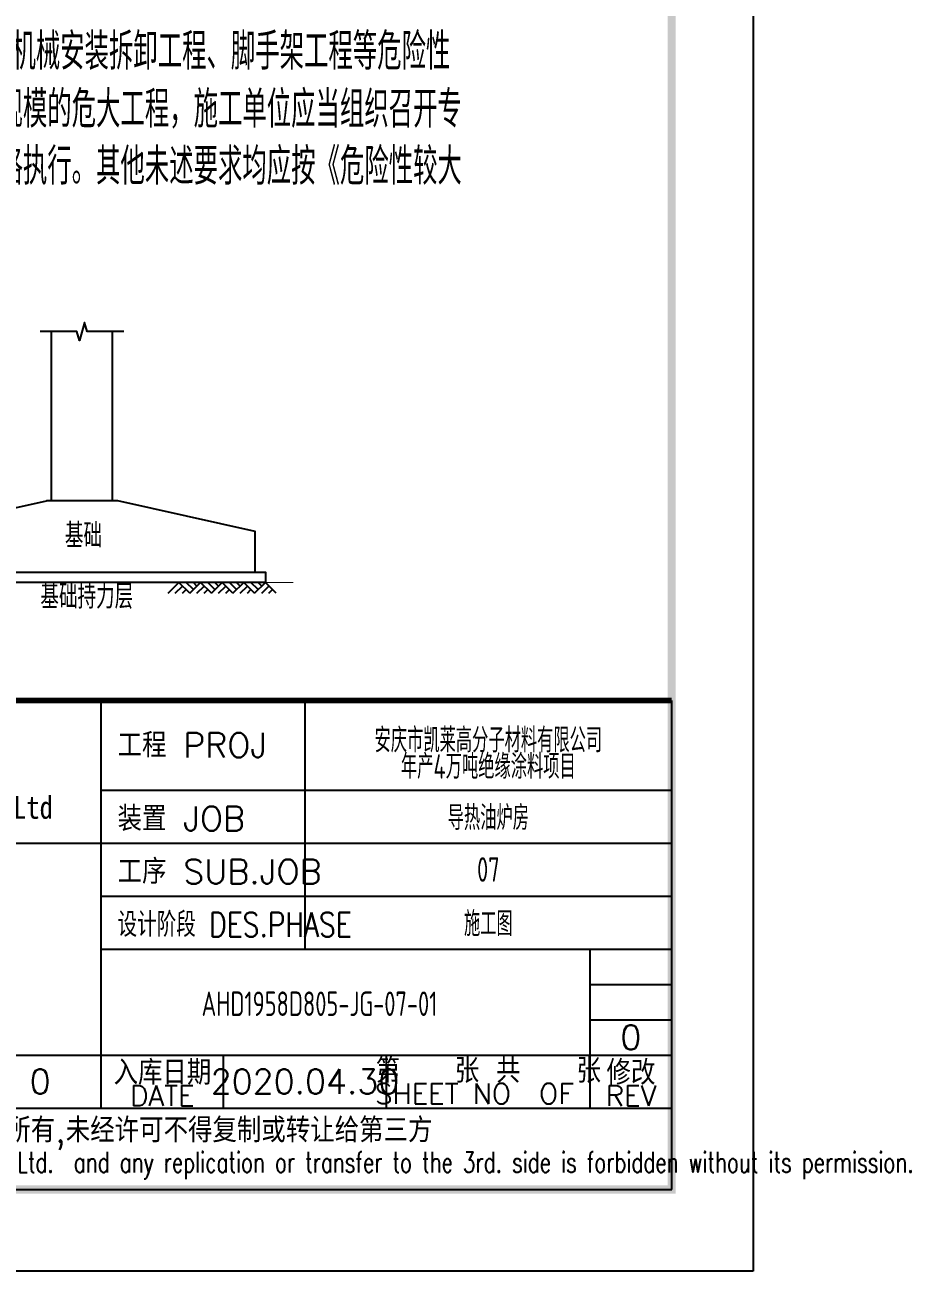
# Model space of a CAD drawing. Header units: millimetres. Extents: x 865974 to 875117, y 40174 to 44891.
# Drawn here: x 866726.1 to 866834.8, y 40173.6 to 40326.4 of the extents above; entities that cross this region are included whole.
import ezdxf
from ezdxf.enums import TextEntityAlignment as Align

# ---------------------------------------------------------------- set-up
doc = ezdxf.new("R2010")
doc.units = ezdxf.units.MM
doc.header["$LTSCALE"] = 1000
doc.header["$MEASUREMENT"] = 0
for name, color, linetype in [('1505', 2, 'Continuous'), ('AXIS', 3, 'Continuous'), ('TEXT', 4, 'Continuous'), ('THIN', 7, 'Continuous')]:
    doc.layers.add(name, color=color, linetype=linetype)
doc.layers.add('SM001', color=7, linetype='Continuous', lineweight=15)
doc.styles.add('ECEC_TQ', font='txt_l.shx', dxfattribs={"bigfont": 'hztxt_l.shx'})
doc.styles.add('ECEC_TQ_S', font='')
doc.styles.add('SM001', font='tssdeng.shx', dxfattribs={"width": 0.7, "bigfont": 'tssdchn.shx'})
doc.styles.add('TS', font='tssdeng.shx', dxfattribs={"width": 0.8, "height": 2.5, "bigfont": 'tssdchn.shx'})
doc.styles.add('TSSD_REIN', font='tssdeng.shx', dxfattribs={"width": 0.7, "bigfont": 'tssdchn.shx'})
doc.styles.get('ECEC_TQ_S').set_extended_font_data('SimSun')

msp = doc.modelspace()

# ---------------------------------------------------------------- linework, layer by layer
at = {"color": 0}
msp.add_line((866815.467, 40767.578), (866815.467, 40173.578), dxfattribs=at)
for p, q in [((866743.671, 40256.714), (866744.996, 40258.04)), ((866746.322, 40256.714), (866744.996, 40258.04)), ((866746.764, 40257.156), (866745.88, 40258.04)), ((866746.322, 40256.714), (866747.648, 40258.04)), ((866747.206, 40257.598), (866746.764, 40258.04)), ((866748.974, 40256.714), (866747.648, 40258.04)), ((866749.416, 40257.156), (866748.532, 40258.04)), ((866748.974, 40256.714), (866750.3, 40258.04)), ((866749.858, 40257.598), (866749.416, 40258.04)), ((866751.626, 40256.714), (866750.3, 40258.04)), ((866752.067, 40257.156), (866751.184, 40258.04)), ((866751.626, 40256.714), (866752.951, 40258.04)), ((866752.509, 40257.598), (866752.067, 40258.04)), ((866754.277, 40256.714), (866752.951, 40258.04)), ((866754.719, 40257.156), (866753.835, 40258.04)), ((866754.277, 40256.714), (866755.603, 40258.04)), ((866755.161, 40257.598), (866754.719, 40258.04)), ((866756.929, 40256.714), (866755.603, 40258.04)), ((866744.554, 40256.714), (866745.438, 40257.598)), ((866745.438, 40256.714), (866745.88, 40257.156)), ((866747.206, 40256.714), (866748.09, 40257.598)), ((866748.09, 40256.714), (866748.532, 40257.156)), ((866749.858, 40256.714), (866750.742, 40257.598)), ((866750.742, 40256.714), (866751.184, 40257.156)), ((866752.509, 40256.714), (866753.393, 40257.598)), ((866753.393, 40256.714), (866753.835, 40257.156)), ((866755.161, 40256.714), (866756.045, 40257.598)), ((866756.045, 40256.714), (866756.487, 40257.156)), ((866735.467, 40193.578), (866735.467, 40243.578)), ((866760.467, 40213.078), (866760.467, 40243.578)), ((866805.467, 40183.578), (866805.467, 40243.578)), ((866735.467, 40232.578), (866805.467, 40232.578)), ((866625.467, 40226.078), (866735.467, 40226.078)), ((866735.467, 40226.078), (866805.467, 40226.078)), ((866735.467, 40219.578), (866805.467, 40219.578)), ((866735.467, 40213.078), (866805.467, 40213.078)), ((866795.467, 40193.578), (866795.467, 40213.078)), ((866795.467, 40208.745), (866805.467, 40208.745)), ((866795.467, 40204.411), (866805.467, 40204.411)), ((866680.467, 40200.078), (866805.467, 40200.078)), ((866750.467, 40193.578), (866750.467, 40200.078)), ((866770.467, 40193.578), (866770.467, 40200.078)), ((866625.467, 40193.578), (866805.467, 40193.578)), ((866625.467, 40183.578), (866805.467, 40183.578)), ((866815.467, 40173.578), (865974.467, 40173.578))]:
    msp.add_line(p, q)
at = {"color": 0, "const_width": 1}
msp.add_lwpolyline([(866805.467, 40183.578), (865999.467, 40183.578), (865999.467, 40757.578), (866805.467, 40757.578)], close=True, dxfattribs=at)
at = {"const_width": 0.7}
msp.add_lwpolyline([(866805.467, 40243.578), (866625.467, 40243.578)], dxfattribs=at)
at = {"layer": '1505'}
for p, q in [((866729.353, 40268.04), (866729.353, 40288.827)), ((866736.853, 40268.04), (866736.853, 40288.827)), ((866737.478, 40268.04), (866728.728, 40268.04))]:
    msp.add_line(p, q, dxfattribs=at)
for points in [[(866711.853, 40259.29), (866711.853, 40264.29), (866728.728, 40268.04)], [(866754.353, 40259.29), (866754.353, 40264.29), (866737.478, 40268.04)], [(866755.603, 40258.04), (866710.603, 40258.04), (866710.603, 40259.29), (866755.603, 40259.29), (866755.603, 40258.04)]]:
    msp.add_lwpolyline(points, dxfattribs=at)
at = {"layer": 'TEXT', "linetype": 'ByBlock', "ltscale": 0.8, "const_width": 0.15}
msp.add_lwpolyline([(866628.921, 40270.959), (866710.603, 40270.959), (866710.603, 40258.04), (866759.054, 40258.04)], dxfattribs=at)
at = {"layer": 'THIN', "ltscale": 0.8}
msp.add_lwpolyline([(866738.253, 40288.827), (866733.753, 40288.827), (866733.403, 40289.927), (866732.803, 40287.727), (866732.453, 40288.827), (866727.953, 40288.827)], dxfattribs=at)

# ---------------------------------------------------------------- texts
at = {"style": 'ECEC_TQ'}
for s, p in [('工程 PROJ', (866737.467, 40236.578)), ('装置 JOB', (866737.467, 40227.578)), ('工序 SUB.JOB', (866737.467, 40221.078))]:
    msp.add_text(s, height=3, dxfattribs=at).set_placement(p)
for s, height, style, width, p in [('Anhui Huadong Chemical & Medical Engineering Co.,Ltd', 2.8, 'ECEC_TQ_S', 0.85, (866687.416, 40230.078)), ('The proprietary right of this document belongs to Anhui Huadong Chemical And Medical Engineering  Co.,Ltd.  and any replication or transfer to the 3rd. side is forbidden without its permission. ', 2.5, 'ECEC_TQ', 0.72, (866715.467, 40186.578))]:
    msp.add_text(s, height=height, dxfattribs=dict(style=style, width=width)).set_placement(p, align=Align.MIDDLE)
at = {"style": 'ECEC_TQ', "width": 0.8}
msp.add_text('设计阶段 DES.PHASE', height=3, dxfattribs=at).set_placement((866737.467, 40214.578))
at = {"style": 'ECEC_TQ'}
for s, height, p in [('入库日期', 3, (866742.967, 40198.078)), ('第   张 共   张', 3, (866782.967, 40198.328)), ('修改', 3, (866800.467, 40198.078)), ('SHEET NO  OF  ', 2.5, (866782.967, 40195.328)), ('DATE', 2.5, (866742.967, 40195.078)), ('REV', 2.5, (866800.467, 40195.078)), ('本文件专有权属安徽华东化工医药工程有限责任公司所有,未经许可不得复制或转让给第三方', 3, (866715.467, 40190.578))]:
    msp.add_text(s, height=height, dxfattribs=at).set_placement(p, align=Align.MIDDLE)
for tag, text, p in [('0', '0', (866800.467, 40202.245)), ('0', '0', (866727.967, 40196.828)), ('2020.04.30', ' ', (866760.467, 40196.828))]:
    msp.add_attdef(tag, text=text, height=3, dxfattribs=at).set_placement(p, align=Align.MIDDLE)
at = {"layer": 'AXIS', "style": 'TSSD_REIN', "width": 0.7}
for s, p in [('安庆市凯莱高分子材料有限公司', (866782.967, 40238.854)), ('年产4万吨绝缘涂料项目', (866782.967, 40235.623)), ('导热油炉房', (866782.967, 40229.328)), ('07', (866782.967, 40222.828)), ('施工图', (866782.967, 40216.328)), ('AHD1958D805-JG-07-01', (866762.244, 40206.371))]:
    msp.add_text(s, height=3, dxfattribs=at).set_placement(p, align=Align.MIDDLE)
at = {"layer": 'SM001'}
for s, height, style, width, p in [(' 对于本工程可能涉及到的基坑工程、模板工程及支持体系、起重吊装及起重机械安装拆卸工程、脚手架工程等危险性', 4.5, 'SM001', 0.7, (866623.774, 40320.921)), ('较大的施工项目，应结合本工程，制定专项施工方案，其中对于超过一定规模的危大工程，施工单位应当组织召开专', 4.5, 'SM001', 0.7, (866627.098, 40313.83)), ('家论证会对专项施工方案进行论证，且需通过论证并按论证报告修改并严格执行。其他未述要求均应按《危险性较大', 4.5, 'SM001', 0.7, (866627.098, 40306.83)), ('基础', 3, 'TS', 0.8, (866731.004, 40262.303)), ('基础持力层', 3, 'TS', 0.8, (866727.986, 40254.821))]:
    msp.add_text(s, height=height, dxfattribs=dict(at, style=style, width=width)).set_placement(p)

doc.saveas('drawing.dxf')
